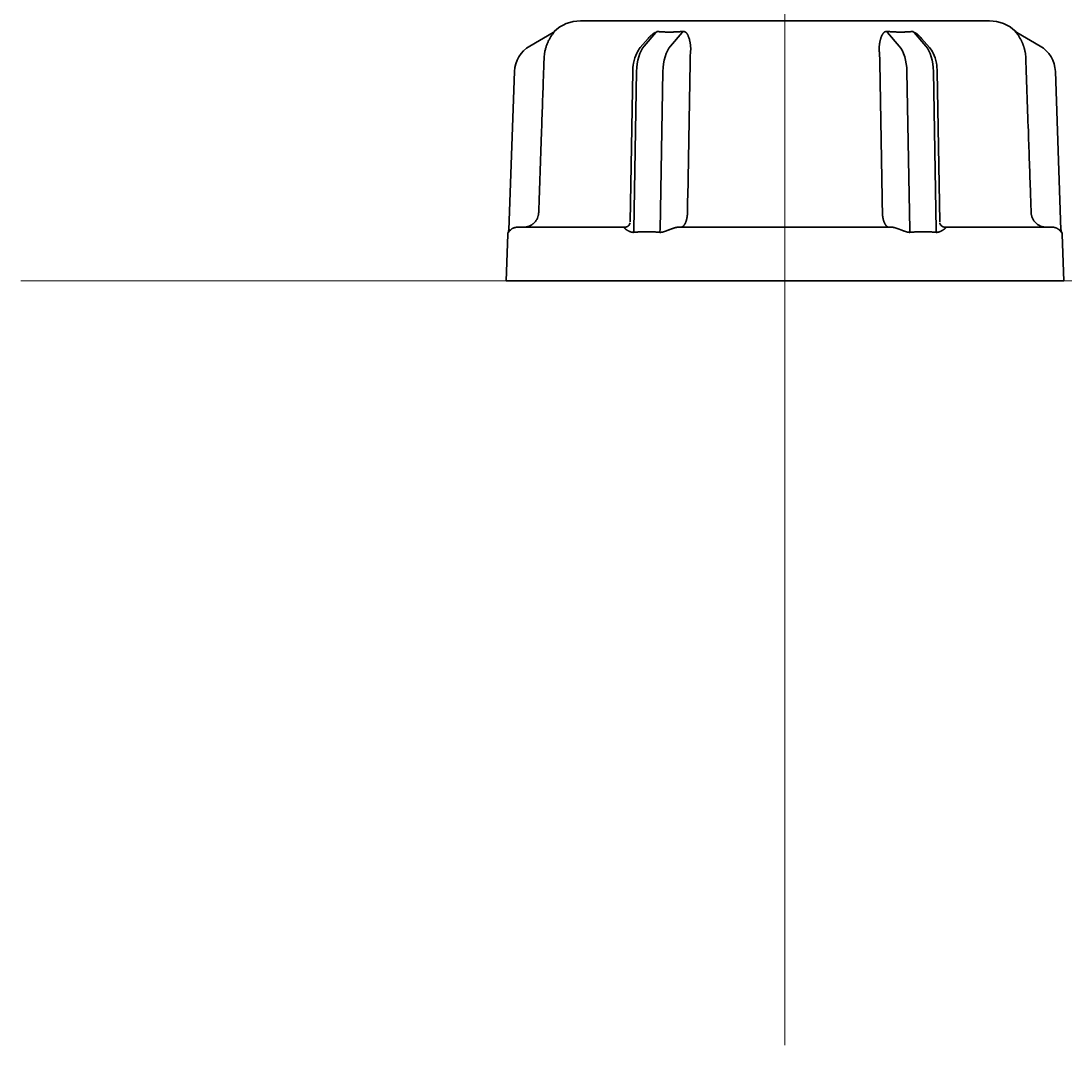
# Model space of a CAD drawing. Extents: x 6336 to 10269, y -393 to 3204.
# Drawn here: x 8641.7 to 8710, y 2313.5 to 2380.5 of the extents above; entities that cross this region are included whole.
import ezdxf

# ---------------------------------------------------------------- set-up
doc = ezdxf.new("R2010")
doc.units = 0
doc.header["$LTSCALE"] = 5
doc.layers.get('0').update_dxf_attribs({"linetype": 'CONTINUOUS', "lineweight": 0})
doc.layers.add('1', color=7, linetype='CONTINUOUS', true_color=0xffffff)

msp = doc.modelspace()

# ---------------------------------------------------------------- linework, layer by layer
at = {"color": 4}
for p, q in [((8691.673, 2413.526), (8691.673, 2313.526)), ((8641.673, 2363.526), (8741.673, 2363.526))]:
    msp.add_line(p, q, dxfattribs=at)
at = {"layer": '1', "color": 7, "linetype": 'Continuous', "lineweight": 35}
for p, q in [((8678.293, 2380.526), (8705.052, 2380.526)), ((8676.505, 2379.764), (8674.975, 2378.88)), ((8676.527, 2379.796), (8676.58, 2379.824)), ((8682.458, 2378.88), (8683.223, 2379.764)), ((8684.955, 2379.764), (8684.19, 2378.88)), ((8698.391, 2379.764), (8699.156, 2378.88)), ((8700.888, 2378.88), (8700.123, 2379.764)), ((8706.766, 2379.824), (8706.818, 2379.796)), ((8708.371, 2378.88), (8706.84, 2379.764)), ((8682.727, 2379.378), (8682.205, 2378.775)), ((8700.619, 2379.378), (8701.141, 2378.775)), ((8673.976, 2377.218), (8673.614, 2366.848)), ((8681.708, 2377.209), (8681.537, 2367.38)), ((8681.958, 2377.218), (8681.777, 2366.848)), ((8683.509, 2366.848), (8683.69, 2377.218)), ((8699.836, 2366.848), (8699.655, 2377.218)), ((8701.387, 2377.218), (8701.568, 2366.848)), ((8701.637, 2377.209), (8701.809, 2367.38)), ((8709.732, 2366.848), (8709.37, 2377.218)), ((8673.528, 2366.544), (8673.423, 2363.526)), ((8673.584, 2366.696), (8673.572, 2366.732)), ((8674.142, 2367.026), (8681.175, 2367.026)), ((8684.639, 2367.026), (8698.706, 2367.026)), ((8702.171, 2367.026), (8709.204, 2367.026)), ((8709.773, 2366.732), (8709.762, 2366.696)), ((8709.923, 2363.526), (8709.818, 2366.544)), ((8673.423, 2363.526), (8691.673, 2363.526)), ((8691.673, 2363.526), (8709.923, 2363.526))]:
    msp.add_line(p, q, dxfattribs=at)
for centre, radius, start, end in [((8678.293, 2378.026), 2.5, 90, 133.58391), ((8705.052, 2378.026), 2.5, 46.33055, 90), ((8675.975, 2377.148), 2, 120, 178), ((8707.371, 2377.148), 2, 2, 60), ((8674.028, 2366.526), 0.5, 155.77647, 178), ((8709.318, 2366.526), 0.5, 2, 24.23094)]:
    msp.add_arc(centre, radius, start, end, dxfattribs=at)
for centre, major_axis, ratio, start_param, end_param in [((8676.255, 2380.197), (0.25, -0.433), 0.982349, 0, 0.241128), ((8683.098, 2380.198), (-0.06, -0.497), 0.631469, 0.592654, 0.833485), ((8684.83, 2380.197), (0.05, -0.498), 0.350879, 0.480716, 0.72184), ((8707.09, 2380.197), (0.25, 0.433), 0.982349, 2.900465, 3.141593), ((8682.958, 2377.148), (0, -2), 0.5, 3.665191, 4.677482), ((8684.69, 2377.148), (0, 2), 0.5, 0.523599, 1.53589), ((8673.117, 2366.938), (0.5, -0.017), 1, 5.892448, 6.302148), ((8710.229, 2366.938), (-0.5, -0.017), 1, 6.264223, 6.674123)]:
    msp.add_ellipse(centre, major_axis=major_axis, ratio=ratio, start_param=start_param, end_param=end_param, dxfattribs=at)
at = {"layer": '1', "color": 7, "linetype": 'Continuous', "lineweight": 35, "extrusion": (0, 0, -1)}
for centre, major_axis, ratio, start_param, end_param in [((8698.516, 2380.197), (-0.05, -0.498), 0.350879, 0.480716, 0.72184), ((8700.248, 2380.198), (0.06, -0.497), 0.631469, 0.592654, 0.833485), ((8698.656, 2377.148), (0, 2), 0.5, 0.523599, 1.53589), ((8700.388, 2377.148), (0, -2), 0.5, 3.665191, 4.677482)]:
    msp.add_ellipse(centre, major_axis=major_axis, ratio=ratio, start_param=start_param, end_param=end_param, dxfattribs=at)
at = {"layer": '1', "color": 7, "linetype": 'Continuous', "lineweight": 35}
for points, knots in [([(8676.598, 2379.825), (8676.595, 2379.82), (8676.59, 2379.815), (8676.58, 2379.802), (8676.574, 2379.795), (8676.562, 2379.78), (8676.555, 2379.772), (8676.541, 2379.755), (8676.533, 2379.746), (8676.51, 2379.717), (8676.494, 2379.697), (8676.461, 2379.654), (8676.444, 2379.632), (8676.41, 2379.585), (8676.393, 2379.561), (8676.36, 2379.511), (8676.343, 2379.486), (8676.295, 2379.407), (8676.263, 2379.353), (8676.203, 2379.238), (8676.174, 2379.178), (8676.133, 2379.083), (8676.119, 2379.051), (8676.094, 2378.986), (8676.082, 2378.953), (8676.047, 2378.852), (8676.026, 2378.784), (8675.998, 2378.677), (8675.989, 2378.641), (8675.972, 2378.569), (8675.964, 2378.532), (8675.957, 2378.495)], [0, 0, 0, 0, 0.03125, 0.03125, 0.0625, 0.0625, 0.09375, 0.09375, 0.125, 0.125, 0.1875, 0.1875, 0.25, 0.25, 0.3125, 0.3125, 0.375, 0.375, 0.5, 0.5, 0.625, 0.625, 0.6875, 0.6875, 0.75, 0.75, 0.875, 0.875, 0.9375, 0.9375, 1, 1, 1, 1]), ([(8676.6, 2379.835), (8676.6, 2379.836), (8676.601, 2379.836), (8676.602, 2379.836), (8676.603, 2379.837), (8676.603, 2379.837), (8676.604, 2379.836), (8676.604, 2379.836), (8676.604, 2379.836), (8676.604, 2379.835), (8676.604, 2379.834), (8676.603, 2379.833), (8676.602, 2379.832), (8676.601, 2379.83), (8676.6, 2379.828), (8676.599, 2379.827), (8676.598, 2379.825), (8676.597, 2379.824)], [0, 0, 0, 0, 0.064705, 0.129409, 0.194181, 0.259085, 0.324187, 0.389554, 0.455249, 0.521337, 0.587879, 0.654936, 0.722569, 0.790837, 0.859794, 0.929498, 1, 1, 1, 1]), ([(8683.223, 2379.764), (8683.221, 2379.765), (8683.218, 2379.765), (8683.212, 2379.766), (8683.205, 2379.766), (8683.198, 2379.765), (8683.19, 2379.763), (8683.182, 2379.761), (8683.173, 2379.758), (8683.164, 2379.755), (8683.154, 2379.751), (8683.144, 2379.746), (8683.133, 2379.74), (8683.122, 2379.734), (8683.11, 2379.727), (8683.097, 2379.72), (8683.085, 2379.711), (8683.071, 2379.702), (8683.057, 2379.692), (8683.043, 2379.682), (8683.028, 2379.671), (8683.013, 2379.659), (8682.997, 2379.646), (8682.981, 2379.633), (8682.965, 2379.618), (8682.948, 2379.603), (8682.931, 2379.589), (8682.914, 2379.572), (8682.893, 2379.553), (8682.866, 2379.526), (8682.833, 2379.493), (8682.794, 2379.452), (8682.758, 2379.413), (8682.735, 2379.387), (8682.727, 2379.378)], [0, 0, 0, 0, 0.011196, 0.022245, 0.033363, 0.044763, 0.056639, 0.069167, 0.082495, 0.096747, 0.112024, 0.128408, 0.145965, 0.164751, 0.184809, 0.206175, 0.22888, 0.252949, 0.278402, 0.305258, 0.333531, 0.363235, 0.394381, 0.426978, 0.461034, 0.496558, 0.533556, 0.565127, 0.611078, 0.67141, 0.746123, 0.835219, 0.938696, 1, 1, 1, 1]), ([(8683.405, 2379.824), (8683.415, 2379.824), (8683.434, 2379.822), (8683.463, 2379.82), (8683.493, 2379.817), (8683.522, 2379.815), (8683.551, 2379.813), (8683.581, 2379.811), (8683.611, 2379.81), (8683.64, 2379.808), (8683.67, 2379.806), (8683.7, 2379.805), (8683.73, 2379.804), (8683.761, 2379.802), (8683.791, 2379.801), (8683.821, 2379.8), (8683.852, 2379.799), (8683.883, 2379.798), (8683.913, 2379.798), (8683.944, 2379.797), (8683.975, 2379.797), (8684.006, 2379.796), (8684.038, 2379.796), (8684.069, 2379.796), (8684.1, 2379.796), (8684.132, 2379.796), (8684.163, 2379.796), (8684.195, 2379.796), (8684.227, 2379.797), (8684.258, 2379.797), (8684.29, 2379.798), (8684.322, 2379.798), (8684.355, 2379.799), (8684.387, 2379.8), (8684.419, 2379.801), (8684.452, 2379.802), (8684.484, 2379.804), (8684.517, 2379.805), (8684.549, 2379.806), (8684.582, 2379.808), (8684.615, 2379.81), (8684.648, 2379.811), (8684.681, 2379.813), (8684.714, 2379.815), (8684.747, 2379.817), (8684.78, 2379.82), (8684.814, 2379.822), (8684.836, 2379.824), (8684.847, 2379.824)], [0, 0, 0, 0, 0.021779, 0.043552, 0.06532, 0.087084, 0.108843, 0.130598, 0.152348, 0.174095, 0.195838, 0.217578, 0.239315, 0.261049, 0.28278, 0.304509, 0.326236, 0.34796, 0.369683, 0.391405, 0.413126, 0.434845, 0.456564, 0.478282, 0.5, 0.521718, 0.543436, 0.565155, 0.586874, 0.608595, 0.630317, 0.65204, 0.673764, 0.695491, 0.71722, 0.738951, 0.760685, 0.782422, 0.804162, 0.825905, 0.847652, 0.869402, 0.891157, 0.912916, 0.93468, 0.956448, 0.978221, 1, 1, 1, 1]), ([(8684.983, 2379.835), (8684.986, 2379.836), (8684.991, 2379.836), (8684.999, 2379.836), (8685.007, 2379.837), (8685.014, 2379.837), (8685.022, 2379.836), (8685.03, 2379.836), (8685.037, 2379.836), (8685.045, 2379.835), (8685.052, 2379.834), (8685.059, 2379.833), (8685.067, 2379.832), (8685.074, 2379.83), (8685.081, 2379.828), (8685.088, 2379.827), (8685.093, 2379.825), (8685.095, 2379.824)], [0, 0, 0, 0, 0.064703, 0.129406, 0.194175, 0.259078, 0.32418, 0.389546, 0.455241, 0.521329, 0.587871, 0.654929, 0.722563, 0.790832, 0.859791, 0.929496, 1, 1, 1, 1]), ([(8685.095, 2379.824), (8685.097, 2379.824), (8685.101, 2379.822), (8685.108, 2379.82), (8685.114, 2379.818), (8685.12, 2379.815), (8685.126, 2379.812), (8685.132, 2379.809), (8685.138, 2379.806), (8685.145, 2379.802), (8685.151, 2379.798), (8685.157, 2379.794), (8685.163, 2379.79), (8685.169, 2379.786), (8685.175, 2379.781), (8685.181, 2379.776), (8685.187, 2379.771), (8685.194, 2379.766), (8685.2, 2379.76), (8685.206, 2379.754), (8685.212, 2379.748), (8685.218, 2379.742), (8685.224, 2379.735), (8685.237, 2379.721), (8685.255, 2379.699), (8685.277, 2379.668), (8685.298, 2379.634), (8685.322, 2379.589), (8685.349, 2379.53), (8685.378, 2379.455), (8685.405, 2379.371), (8685.424, 2379.299), (8685.438, 2379.245), (8685.446, 2379.212), (8685.454, 2379.178), (8685.461, 2379.145), (8685.467, 2379.111), (8685.473, 2379.077), (8685.479, 2379.043), (8685.484, 2379.009), (8685.488, 2378.975), (8685.492, 2378.941), (8685.496, 2378.907), (8685.499, 2378.872), (8685.501, 2378.838), (8685.503, 2378.804), (8685.504, 2378.769), (8685.505, 2378.735), (8685.505, 2378.701), (8685.505, 2378.666), (8685.504, 2378.632), (8685.503, 2378.598), (8685.501, 2378.563), (8685.498, 2378.529), (8685.496, 2378.506), (8685.495, 2378.495)], [0, 0, 0, 0, 0.004712, 0.009534, 0.014468, 0.019518, 0.02469, 0.029985, 0.035407, 0.04096, 0.046646, 0.052467, 0.058427, 0.064527, 0.070769, 0.077156, 0.083689, 0.09037, 0.0972, 0.104182, 0.111317, 0.118606, 0.126049, 0.13365, 0.16436, 0.195902, 0.228345, 0.261749, 0.318602, 0.379208, 0.44371, 0.512228, 0.53576, 0.559032, 0.582049, 0.604817, 0.627343, 0.649632, 0.671691, 0.693528, 0.715149, 0.736562, 0.757775, 0.778796, 0.799634, 0.820297, 0.840795, 0.861137, 0.881332, 0.901391, 0.921323, 0.94114, 0.960851, 0.980467, 1, 1, 1, 1]), ([(8698.251, 2379.824), (8698.249, 2379.824), (8698.244, 2379.822), (8698.238, 2379.82), (8698.232, 2379.818), (8698.226, 2379.815), (8698.22, 2379.812), (8698.213, 2379.809), (8698.207, 2379.806), (8698.201, 2379.802), (8698.195, 2379.798), (8698.189, 2379.794), (8698.183, 2379.79), (8698.177, 2379.786), (8698.171, 2379.781), (8698.164, 2379.776), (8698.158, 2379.771), (8698.152, 2379.766), (8698.146, 2379.76), (8698.14, 2379.754), (8698.134, 2379.748), (8698.128, 2379.742), (8698.121, 2379.735), (8698.109, 2379.721), (8698.091, 2379.699), (8698.069, 2379.668), (8698.048, 2379.634), (8698.023, 2379.589), (8697.997, 2379.53), (8697.968, 2379.455), (8697.941, 2379.371), (8697.921, 2379.299), (8697.907, 2379.245), (8697.9, 2379.212), (8697.892, 2379.178), (8697.885, 2379.145), (8697.879, 2379.111), (8697.872, 2379.077), (8697.867, 2379.043), (8697.862, 2379.009), (8697.857, 2378.975), (8697.853, 2378.941), (8697.85, 2378.907), (8697.847, 2378.872), (8697.845, 2378.838), (8697.843, 2378.804), (8697.841, 2378.769), (8697.841, 2378.735), (8697.84, 2378.701), (8697.841, 2378.666), (8697.842, 2378.632), (8697.843, 2378.598), (8697.845, 2378.563), (8697.848, 2378.529), (8697.85, 2378.506), (8697.851, 2378.495)], [0, 0, 0, 0, 0.004712, 0.009534, 0.014468, 0.019518, 0.02469, 0.029985, 0.035407, 0.04096, 0.046646, 0.052467, 0.058427, 0.064527, 0.070769, 0.077156, 0.083689, 0.09037, 0.0972, 0.104182, 0.111317, 0.118606, 0.126049, 0.13365, 0.16436, 0.195902, 0.228345, 0.261749, 0.318602, 0.379208, 0.44371, 0.512228, 0.53576, 0.559032, 0.582049, 0.604817, 0.627343, 0.649632, 0.671691, 0.693528, 0.715149, 0.736562, 0.757775, 0.778796, 0.799634, 0.820297, 0.840795, 0.861137, 0.881332, 0.901391, 0.921323, 0.94114, 0.960851, 0.980467, 1, 1, 1, 1]), ([(8698.363, 2379.835), (8698.36, 2379.836), (8698.355, 2379.836), (8698.347, 2379.836), (8698.339, 2379.837), (8698.331, 2379.837), (8698.324, 2379.836), (8698.316, 2379.836), (8698.309, 2379.836), (8698.301, 2379.835), (8698.294, 2379.834), (8698.286, 2379.833), (8698.279, 2379.832), (8698.272, 2379.83), (8698.265, 2379.828), (8698.258, 2379.827), (8698.253, 2379.825), (8698.251, 2379.824)], [0, 0, 0, 0, 0.064703, 0.129406, 0.194175, 0.259078, 0.32418, 0.389546, 0.455241, 0.521329, 0.587871, 0.654929, 0.722563, 0.790832, 0.859791, 0.929496, 1, 1, 1, 1]), ([(8699.94, 2379.824), (8699.931, 2379.824), (8699.911, 2379.822), (8699.882, 2379.82), (8699.853, 2379.817), (8699.824, 2379.815), (8699.794, 2379.813), (8699.765, 2379.811), (8699.735, 2379.81), (8699.705, 2379.808), (8699.675, 2379.806), (8699.645, 2379.805), (8699.615, 2379.804), (8699.585, 2379.802), (8699.555, 2379.801), (8699.524, 2379.8), (8699.494, 2379.799), (8699.463, 2379.798), (8699.432, 2379.798), (8699.401, 2379.797), (8699.371, 2379.797), (8699.339, 2379.796), (8699.308, 2379.796), (8699.277, 2379.796), (8699.246, 2379.796), (8699.214, 2379.796), (8699.183, 2379.796), (8699.151, 2379.796), (8699.119, 2379.797), (8699.087, 2379.797), (8699.055, 2379.798), (8699.023, 2379.798), (8698.991, 2379.799), (8698.959, 2379.8), (8698.927, 2379.801), (8698.894, 2379.802), (8698.862, 2379.804), (8698.829, 2379.805), (8698.796, 2379.806), (8698.764, 2379.808), (8698.731, 2379.81), (8698.698, 2379.811), (8698.665, 2379.813), (8698.632, 2379.815), (8698.599, 2379.817), (8698.565, 2379.82), (8698.532, 2379.822), (8698.51, 2379.824), (8698.499, 2379.824)], [0, 0, 0, 0, 0.021779, 0.043552, 0.06532, 0.087084, 0.108843, 0.130598, 0.152348, 0.174095, 0.195838, 0.217578, 0.239315, 0.261049, 0.28278, 0.304509, 0.326236, 0.34796, 0.369683, 0.391405, 0.413126, 0.434845, 0.456564, 0.478282, 0.5, 0.521718, 0.543436, 0.565155, 0.586874, 0.608595, 0.630317, 0.65204, 0.673764, 0.695491, 0.71722, 0.738951, 0.760685, 0.782422, 0.804162, 0.825905, 0.847652, 0.869402, 0.891157, 0.912916, 0.93468, 0.956448, 0.978221, 1, 1, 1, 1]), ([(8700.123, 2379.764), (8700.124, 2379.765), (8700.128, 2379.765), (8700.134, 2379.766), (8700.141, 2379.766), (8700.148, 2379.765), (8700.156, 2379.763), (8700.164, 2379.761), (8700.173, 2379.758), (8700.182, 2379.755), (8700.192, 2379.751), (8700.202, 2379.746), (8700.213, 2379.74), (8700.224, 2379.734), (8700.236, 2379.727), (8700.248, 2379.72), (8700.261, 2379.711), (8700.275, 2379.702), (8700.288, 2379.692), (8700.303, 2379.682), (8700.317, 2379.671), (8700.333, 2379.659), (8700.348, 2379.646), (8700.364, 2379.633), (8700.381, 2379.618), (8700.398, 2379.603), (8700.414, 2379.589), (8700.432, 2379.572), (8700.453, 2379.553), (8700.48, 2379.526), (8700.513, 2379.493), (8700.552, 2379.452), (8700.588, 2379.413), (8700.61, 2379.387), (8700.619, 2379.378)], [0, 0, 0, 0, 0.011196, 0.022245, 0.033363, 0.044763, 0.056639, 0.069167, 0.082495, 0.096747, 0.112024, 0.128408, 0.145965, 0.164751, 0.184809, 0.206175, 0.22888, 0.252949, 0.278402, 0.305258, 0.333531, 0.363235, 0.394381, 0.426978, 0.461034, 0.496558, 0.533556, 0.565127, 0.611078, 0.67141, 0.746123, 0.835219, 0.938696, 1, 1, 1, 1]), ([(8706.747, 2379.826), (8706.744, 2379.831), (8706.742, 2379.834), (8706.741, 2379.836), (8706.742, 2379.837), (8706.743, 2379.837), (8706.744, 2379.836), (8706.746, 2379.835)], [0, 0, 0, 0, 0.5, 0.5, 0.75, 0.75, 1, 1, 1, 1]), ([(8707.389, 2378.495), (8707.388, 2378.501), (8707.385, 2378.512), (8707.382, 2378.53), (8707.378, 2378.547), (8707.375, 2378.564), (8707.371, 2378.582), (8707.367, 2378.599), (8707.363, 2378.616), (8707.359, 2378.634), (8707.355, 2378.651), (8707.35, 2378.668), (8707.346, 2378.686), (8707.341, 2378.703), (8707.337, 2378.72), (8707.332, 2378.737), (8707.327, 2378.755), (8707.322, 2378.772), (8707.317, 2378.789), (8707.312, 2378.806), (8707.307, 2378.824), (8707.301, 2378.841), (8707.296, 2378.858), (8707.29, 2378.875), (8707.284, 2378.892), (8707.279, 2378.909), (8707.273, 2378.926), (8707.267, 2378.943), (8707.26, 2378.961), (8707.254, 2378.978), (8707.248, 2378.995), (8707.241, 2379.011), (8707.235, 2379.028), (8707.228, 2379.045), (8707.221, 2379.062), (8707.214, 2379.079), (8707.207, 2379.096), (8707.2, 2379.113), (8707.193, 2379.129), (8707.185, 2379.146), (8707.178, 2379.163), (8707.17, 2379.179), (8707.162, 2379.196), (8707.155, 2379.212), (8707.147, 2379.229), (8707.138, 2379.245), (8707.13, 2379.262), (8707.109, 2379.302), (8707.076, 2379.365), (8707.027, 2379.448), (8706.978, 2379.525), (8706.94, 2379.58), (8706.914, 2379.616), (8706.899, 2379.635), (8706.886, 2379.653), (8706.873, 2379.67), (8706.86, 2379.686), (8706.848, 2379.702), (8706.837, 2379.716), (8706.826, 2379.73), (8706.816, 2379.742), (8706.806, 2379.754), (8706.797, 2379.765), (8706.788, 2379.775), (8706.781, 2379.785), (8706.774, 2379.793), (8706.767, 2379.801), (8706.761, 2379.808), (8706.756, 2379.814), (8706.752, 2379.82), (8706.75, 2379.823), (8706.749, 2379.824)], [0, 0, 0, 0, 0.009877, 0.019767, 0.029672, 0.039593, 0.049532, 0.059489, 0.069466, 0.079465, 0.089487, 0.099532, 0.109604, 0.119701, 0.129827, 0.139983, 0.150168, 0.160386, 0.170636, 0.180921, 0.191241, 0.201598, 0.211992, 0.222425, 0.232899, 0.243413, 0.253969, 0.264569, 0.275213, 0.285903, 0.296638, 0.307422, 0.318253, 0.329134, 0.340065, 0.351048, 0.362082, 0.373169, 0.384311, 0.395507, 0.406758, 0.418066, 0.429432, 0.440855, 0.452337, 0.463878, 0.475479, 0.487142, 0.550852, 0.613762, 0.67598, 0.737614, 0.755418, 0.772724, 0.789538, 0.805867, 0.821719, 0.837101, 0.852024, 0.866497, 0.88053, 0.894136, 0.907328, 0.92012, 0.932528, 0.94457, 0.956263, 0.96763, 0.978691, 0.989473, 1, 1, 1, 1]), ([(8682.205, 2378.775), (8682.115, 2378.667), (8681.923, 2378.374), (8681.754, 2377.824), (8681.712, 2377.399), (8681.708, 2377.209)], [0, 0, 0, 0, 0.282047, 0.696349, 1, 1, 1, 1]), ([(8701.141, 2378.775), (8701.231, 2378.667), (8701.423, 2378.374), (8701.592, 2377.824), (8701.634, 2377.399), (8701.637, 2377.209)], [0, 0, 0, 0, 0.282047, 0.696349, 1, 1, 1, 1]), ([(8675.914, 2378.113), (8675.902, 2377.78), (8675.89, 2377.447), (8675.832, 2375.781), (8675.785, 2374.449), (8675.678, 2371.408), (8675.618, 2369.7), (8675.558, 2367.991)], [0, 0, 0, 0, 0.098732, 0.098732, 0.493661, 0.493661, 1, 1, 1, 1]), ([(8707.788, 2367.991), (8707.776, 2368.324), (8707.764, 2368.657), (8707.706, 2370.323), (8707.659, 2371.656), (8707.552, 2374.697), (8707.492, 2376.405), (8707.432, 2378.113)], [0, 0, 0, 0, 0.098732, 0.098732, 0.493661, 0.493661, 1, 1, 1, 1]), ([(8675.558, 2367.991), (8675.557, 2367.959), (8675.554, 2367.927), (8675.548, 2367.879), (8675.545, 2367.863), (8675.539, 2367.831), (8675.536, 2367.816), (8675.518, 2367.737), (8675.498, 2367.677), (8675.459, 2367.589), (8675.444, 2367.561), (8675.42, 2367.519), (8675.412, 2367.505), (8675.395, 2367.478), (8675.386, 2367.464), (8675.34, 2367.399), (8675.299, 2367.351), (8675.241, 2367.295), (8675.229, 2367.284), (8675.205, 2367.263), (8675.193, 2367.253), (8675.155, 2367.223), (8675.129, 2367.204), (8675.049, 2367.152), (8674.992, 2367.123), (8674.903, 2367.087), (8674.873, 2367.076), (8674.811, 2367.058), (8674.78, 2367.05), (8674.687, 2367.032), (8674.623, 2367.026), (8674.559, 2367.026)], [0, 0, 0, 0, 0.0625, 0.0625, 0.09375, 0.09375, 0.125, 0.125, 0.25, 0.25, 0.3125, 0.3125, 0.34375, 0.34375, 0.375, 0.375, 0.5, 0.5, 0.53125, 0.53125, 0.5625, 0.5625, 0.625, 0.625, 0.75, 0.75, 0.8125, 0.8125, 0.875, 0.875, 1, 1, 1, 1]), ([(8685.296, 2367.991), (8685.296, 2367.989), (8685.296, 2367.983), (8685.295, 2367.975), (8685.295, 2367.967), (8685.295, 2367.959), (8685.295, 2367.951), (8685.294, 2367.942), (8685.294, 2367.934), (8685.294, 2367.926), (8685.293, 2367.917), (8685.293, 2367.909), (8685.292, 2367.901), (8685.292, 2367.892), (8685.291, 2367.883), (8685.291, 2367.875), (8685.29, 2367.866), (8685.289, 2367.857), (8685.289, 2367.849), (8685.288, 2367.84), (8685.287, 2367.831), (8685.286, 2367.822), (8685.285, 2367.813), (8685.284, 2367.804), (8685.283, 2367.795), (8685.282, 2367.786), (8685.281, 2367.777), (8685.28, 2367.768), (8685.279, 2367.759), (8685.278, 2367.75), (8685.277, 2367.741), (8685.275, 2367.732), (8685.274, 2367.722), (8685.273, 2367.713), (8685.271, 2367.704), (8685.27, 2367.695), (8685.268, 2367.685), (8685.267, 2367.676), (8685.265, 2367.667), (8685.263, 2367.657), (8685.262, 2367.648), (8685.26, 2367.638), (8685.258, 2367.629), (8685.256, 2367.62), (8685.254, 2367.61), (8685.252, 2367.601), (8685.25, 2367.591), (8685.248, 2367.582), (8685.246, 2367.573), (8685.244, 2367.563), (8685.242, 2367.554), (8685.239, 2367.544), (8685.237, 2367.535), (8685.235, 2367.525), (8685.232, 2367.516), (8685.23, 2367.507), (8685.227, 2367.497), (8685.224, 2367.488), (8685.222, 2367.479), (8685.219, 2367.469), (8685.216, 2367.46), (8685.213, 2367.451), (8685.21, 2367.442), (8685.207, 2367.432), (8685.204, 2367.423), (8685.201, 2367.414), (8685.198, 2367.405), (8685.194, 2367.396), (8685.191, 2367.387), (8685.188, 2367.378), (8685.184, 2367.369), (8685.181, 2367.36), (8685.177, 2367.351), (8685.174, 2367.343), (8685.17, 2367.334), (8685.166, 2367.325), (8685.162, 2367.317), (8685.158, 2367.308), (8685.154, 2367.3), (8685.15, 2367.291), (8685.146, 2367.283), (8685.142, 2367.275), (8685.138, 2367.267), (8685.134, 2367.258), (8685.13, 2367.25), (8685.125, 2367.243), (8685.121, 2367.235), (8685.116, 2367.227), (8685.112, 2367.219), (8685.107, 2367.212), (8685.102, 2367.205), (8685.098, 2367.197), (8685.093, 2367.19), (8685.088, 2367.183), (8685.083, 2367.176), (8685.078, 2367.169), (8685.073, 2367.162), (8685.068, 2367.156), (8685.063, 2367.149), (8685.057, 2367.143), (8685.052, 2367.137), (8685.047, 2367.131), (8685.041, 2367.125), (8685.036, 2367.119), (8685.03, 2367.113), (8685.025, 2367.108), (8685.019, 2367.102), (8685.013, 2367.097), (8685.007, 2367.092), (8685.002, 2367.087), (8684.996, 2367.082), (8684.99, 2367.078), (8684.984, 2367.073), (8684.978, 2367.069), (8684.972, 2367.065), (8684.966, 2367.061), (8684.959, 2367.058), (8684.953, 2367.054), (8684.947, 2367.051), (8684.941, 2367.048), (8684.934, 2367.045), (8684.928, 2367.042), (8684.921, 2367.04), (8684.915, 2367.037), (8684.908, 2367.035), (8684.902, 2367.033), (8684.895, 2367.032), (8684.888, 2367.03), (8684.882, 2367.029), (8684.875, 2367.028), (8684.868, 2367.027), (8684.861, 2367.027), (8684.855, 2367.026), (8684.85, 2367.026), (8684.848, 2367.026)], [0, 0, 0, 0, 0.005202, 0.01044, 0.015714, 0.021025, 0.026371, 0.031754, 0.037173, 0.042628, 0.048119, 0.053646, 0.05921, 0.06481, 0.070446, 0.076118, 0.081826, 0.087571, 0.093352, 0.099169, 0.105022, 0.110911, 0.116837, 0.122798, 0.128796, 0.134831, 0.140901, 0.147008, 0.15315, 0.159329, 0.165545, 0.171796, 0.178084, 0.184408, 0.190768, 0.197164, 0.203597, 0.210066, 0.216571, 0.223112, 0.22969, 0.236304, 0.242954, 0.24964, 0.256363, 0.263122, 0.269917, 0.276748, 0.283615, 0.290519, 0.297459, 0.304436, 0.311448, 0.318497, 0.325582, 0.332703, 0.339861, 0.347055, 0.354285, 0.361551, 0.368854, 0.376193, 0.383568, 0.39098, 0.398428, 0.405912, 0.413432, 0.420988, 0.428581, 0.43621, 0.443876, 0.451578, 0.459316, 0.46709, 0.474901, 0.482747, 0.490631, 0.49855, 0.506506, 0.514498, 0.522526, 0.530591, 0.538692, 0.546829, 0.555002, 0.563212, 0.571458, 0.579741, 0.58806, 0.596415, 0.604806, 0.613234, 0.621698, 0.630198, 0.638734, 0.647307, 0.655917, 0.664562, 0.673244, 0.681962, 0.690717, 0.699507, 0.708335, 0.717198, 0.726098, 0.735034, 0.744006, 0.753015, 0.76206, 0.771142, 0.78026, 0.789414, 0.798604, 0.807831, 0.817094, 0.826394, 0.835729, 0.845102, 0.85451, 0.863955, 0.873436, 0.882954, 0.892508, 0.902098, 0.911724, 0.921387, 0.931087, 0.940822, 0.950594, 0.960403, 0.970248, 0.980129, 0.990046, 1, 1, 1, 1]), ([(8698.05, 2367.991), (8698.05, 2367.989), (8698.05, 2367.983), (8698.05, 2367.975), (8698.051, 2367.967), (8698.051, 2367.959), (8698.051, 2367.951), (8698.051, 2367.942), (8698.052, 2367.934), (8698.052, 2367.926), (8698.053, 2367.917), (8698.053, 2367.909), (8698.053, 2367.901), (8698.054, 2367.892), (8698.055, 2367.883), (8698.055, 2367.875), (8698.056, 2367.866), (8698.056, 2367.857), (8698.057, 2367.849), (8698.058, 2367.84), (8698.059, 2367.831), (8698.06, 2367.822), (8698.06, 2367.813), (8698.061, 2367.804), (8698.062, 2367.795), (8698.063, 2367.786), (8698.064, 2367.777), (8698.065, 2367.768), (8698.067, 2367.759), (8698.068, 2367.75), (8698.069, 2367.741), (8698.07, 2367.732), (8698.072, 2367.722), (8698.073, 2367.713), (8698.074, 2367.704), (8698.076, 2367.695), (8698.077, 2367.685), (8698.079, 2367.676), (8698.081, 2367.667), (8698.082, 2367.657), (8698.084, 2367.648), (8698.086, 2367.638), (8698.088, 2367.629), (8698.089, 2367.62), (8698.091, 2367.61), (8698.093, 2367.601), (8698.095, 2367.591), (8698.098, 2367.582), (8698.1, 2367.573), (8698.102, 2367.563), (8698.104, 2367.554), (8698.106, 2367.544), (8698.109, 2367.535), (8698.111, 2367.525), (8698.114, 2367.516), (8698.116, 2367.507), (8698.119, 2367.497), (8698.122, 2367.488), (8698.124, 2367.479), (8698.127, 2367.469), (8698.13, 2367.46), (8698.133, 2367.451), (8698.136, 2367.442), (8698.139, 2367.432), (8698.142, 2367.423), (8698.145, 2367.414), (8698.148, 2367.405), (8698.151, 2367.396), (8698.155, 2367.387), (8698.158, 2367.378), (8698.162, 2367.369), (8698.165, 2367.36), (8698.169, 2367.351), (8698.172, 2367.343), (8698.176, 2367.334), (8698.18, 2367.325), (8698.183, 2367.317), (8698.187, 2367.308), (8698.191, 2367.3), (8698.195, 2367.291), (8698.199, 2367.283), (8698.203, 2367.275), (8698.208, 2367.267), (8698.212, 2367.258), (8698.216, 2367.25), (8698.221, 2367.243), (8698.225, 2367.235), (8698.23, 2367.227), (8698.234, 2367.219), (8698.239, 2367.212), (8698.243, 2367.205), (8698.248, 2367.197), (8698.253, 2367.19), (8698.258, 2367.183), (8698.263, 2367.176), (8698.268, 2367.169), (8698.273, 2367.162), (8698.278, 2367.156), (8698.283, 2367.149), (8698.288, 2367.143), (8698.294, 2367.137), (8698.299, 2367.131), (8698.305, 2367.125), (8698.31, 2367.119), (8698.316, 2367.113), (8698.321, 2367.108), (8698.327, 2367.102), (8698.333, 2367.097), (8698.338, 2367.092), (8698.344, 2367.087), (8698.35, 2367.082), (8698.356, 2367.078), (8698.362, 2367.073), (8698.368, 2367.069), (8698.374, 2367.065), (8698.38, 2367.061), (8698.386, 2367.058), (8698.393, 2367.054), (8698.399, 2367.051), (8698.405, 2367.048), (8698.411, 2367.045), (8698.418, 2367.042), (8698.424, 2367.04), (8698.431, 2367.037), (8698.437, 2367.035), (8698.444, 2367.033), (8698.451, 2367.032), (8698.457, 2367.03), (8698.464, 2367.029), (8698.471, 2367.028), (8698.477, 2367.027), (8698.484, 2367.027), (8698.491, 2367.026), (8698.496, 2367.026), (8698.498, 2367.026)], [0, 0, 0, 0, 0.005202, 0.01044, 0.015714, 0.021025, 0.026371, 0.031754, 0.037173, 0.042628, 0.048119, 0.053646, 0.05921, 0.06481, 0.070446, 0.076118, 0.081826, 0.087571, 0.093352, 0.099169, 0.105022, 0.110911, 0.116837, 0.122798, 0.128796, 0.134831, 0.140901, 0.147008, 0.15315, 0.159329, 0.165545, 0.171796, 0.178084, 0.184408, 0.190768, 0.197164, 0.203597, 0.210066, 0.216571, 0.223112, 0.22969, 0.236304, 0.242954, 0.24964, 0.256363, 0.263122, 0.269917, 0.276748, 0.283615, 0.290519, 0.297459, 0.304436, 0.311448, 0.318497, 0.325582, 0.332703, 0.339861, 0.347055, 0.354285, 0.361551, 0.368854, 0.376193, 0.383568, 0.39098, 0.398428, 0.405912, 0.413432, 0.420988, 0.428581, 0.43621, 0.443876, 0.451578, 0.459316, 0.46709, 0.474901, 0.482747, 0.490631, 0.49855, 0.506506, 0.514498, 0.522526, 0.530591, 0.538692, 0.546829, 0.555002, 0.563212, 0.571458, 0.579741, 0.58806, 0.596415, 0.604806, 0.613234, 0.621698, 0.630198, 0.638734, 0.647307, 0.655917, 0.664562, 0.673244, 0.681962, 0.690717, 0.699507, 0.708335, 0.717198, 0.726098, 0.735034, 0.744006, 0.753015, 0.76206, 0.771142, 0.78026, 0.789414, 0.798604, 0.807831, 0.817094, 0.826394, 0.835729, 0.845102, 0.85451, 0.863955, 0.873436, 0.882954, 0.892508, 0.902098, 0.911724, 0.921387, 0.931087, 0.940822, 0.950594, 0.960403, 0.970248, 0.980129, 0.990046, 1, 1, 1, 1]), ([(8708.787, 2367.026), (8708.771, 2367.026), (8708.755, 2367.027), (8708.723, 2367.028), (8708.707, 2367.029), (8708.659, 2367.034), (8708.627, 2367.038), (8708.534, 2367.057), (8708.473, 2367.075), (8708.398, 2367.105), (8708.383, 2367.111), (8708.354, 2367.125), (8708.311, 2367.146), (8708.243, 2367.186), (8708.191, 2367.223), (8708.153, 2367.253), (8708.141, 2367.263), (8708.117, 2367.284), (8708.105, 2367.295), (8708.07, 2367.328), (8708.048, 2367.352), (8708.017, 2367.388), (8708.007, 2367.401), (8707.987, 2367.426), (8707.977, 2367.439), (8707.931, 2367.505), (8707.9, 2367.561), (8707.861, 2367.648), (8707.849, 2367.677), (8707.834, 2367.723), (8707.829, 2367.739), (8707.821, 2367.77), (8707.817, 2367.785), (8707.799, 2367.863), (8707.79, 2367.927), (8707.788, 2367.991)], [0, 0, 0, 0, 0.03125, 0.03125, 0.0625, 0.0625, 0.125, 0.125, 0.25, 0.25, 0.28125, 0.28125, 0.3125, 0.375, 0.4375, 0.4375, 0.46875, 0.46875, 0.5, 0.5, 0.5625, 0.5625, 0.59375, 0.59375, 0.625, 0.625, 0.75, 0.75, 0.8125, 0.8125, 0.84375, 0.84375, 0.875, 0.875, 1, 1, 1, 1]), ([(8681.175, 2367.026), (8681.175, 2367.026), (8681.176, 2367.026), (8681.178, 2367.026), (8681.18, 2367.026), (8681.182, 2367.026), (8681.185, 2367.026), (8681.189, 2367.026), (8681.193, 2367.027), (8681.198, 2367.027), (8681.204, 2367.027), (8681.21, 2367.028), (8681.217, 2367.028), (8681.224, 2367.029), (8681.232, 2367.031), (8681.24, 2367.032), (8681.249, 2367.034), (8681.259, 2367.036), (8681.269, 2367.038), (8681.279, 2367.041), (8681.29, 2367.044), (8681.302, 2367.048), (8681.314, 2367.053), (8681.326, 2367.058), (8681.339, 2367.064), (8681.352, 2367.07), (8681.366, 2367.078), (8681.38, 2367.086), (8681.394, 2367.095), (8681.408, 2367.105), (8681.423, 2367.117), (8681.437, 2367.129), (8681.452, 2367.142), (8681.466, 2367.157), (8681.475, 2367.167), (8681.48, 2367.173)], [0, 0, 0, 0, 0.002611, 0.00694, 0.012997, 0.020783, 0.0303, 0.041547, 0.054527, 0.069238, 0.085681, 0.103857, 0.123764, 0.145404, 0.168776, 0.19388, 0.220716, 0.249285, 0.279587, 0.31162, 0.345386, 0.380884, 0.418115, 0.457078, 0.497773, 0.540201, 0.58436, 0.630253, 0.677877, 0.727234, 0.778323, 0.831144, 0.885697, 0.941982, 1, 1, 1, 1]), ([(8681.541, 2367.317), (8681.535, 2367.284), (8681.511, 2367.218), (8681.462, 2367.135), (8681.414, 2367.1), (8681.401, 2367.092)], [0, 0, 0, 0, 0.407874, 0.854533, 1, 1, 1, 1]), ([(8701.805, 2367.317), (8701.811, 2367.284), (8701.834, 2367.218), (8701.884, 2367.135), (8701.932, 2367.1), (8701.945, 2367.092)], [0, 0, 0, 0, 0.407874, 0.854533, 1, 1, 1, 1]), ([(8702.171, 2367.026), (8702.17, 2367.026), (8702.17, 2367.026), (8702.168, 2367.026), (8702.166, 2367.026), (8702.164, 2367.026), (8702.16, 2367.026), (8702.157, 2367.026), (8702.152, 2367.027), (8702.147, 2367.027), (8702.142, 2367.027), (8702.136, 2367.028), (8702.129, 2367.028), (8702.122, 2367.029), (8702.114, 2367.031), (8702.106, 2367.032), (8702.097, 2367.034), (8702.087, 2367.036), (8702.077, 2367.038), (8702.067, 2367.041), (8702.055, 2367.044), (8702.044, 2367.048), (8702.032, 2367.053), (8702.019, 2367.058), (8702.007, 2367.064), (8701.993, 2367.07), (8701.98, 2367.078), (8701.966, 2367.086), (8701.952, 2367.095), (8701.938, 2367.105), (8701.923, 2367.117), (8701.909, 2367.129), (8701.894, 2367.142), (8701.88, 2367.157), (8701.87, 2367.167), (8701.866, 2367.173)], [0, 0, 0, 0, 0.002611, 0.00694, 0.012997, 0.020783, 0.0303, 0.041547, 0.054527, 0.069238, 0.085681, 0.103857, 0.123764, 0.145404, 0.168776, 0.19388, 0.220716, 0.249285, 0.279587, 0.31162, 0.345386, 0.380884, 0.418115, 0.457078, 0.497773, 0.540201, 0.58436, 0.630253, 0.677877, 0.727234, 0.778323, 0.831144, 0.885697, 0.941982, 1, 1, 1, 1]), ([(8674.142, 2367.026), (8674.128, 2367.026), (8674.114, 2367.026), (8674.088, 2367.024), (8674.075, 2367.022), (8674.05, 2367.018), (8674.038, 2367.016), (8674.014, 2367.011), (8674.003, 2367.008), (8673.97, 2366.999), (8673.949, 2366.992), (8673.92, 2366.981), (8673.911, 2366.977), (8673.893, 2366.969), (8673.884, 2366.965), (8673.859, 2366.952), (8673.843, 2366.944), (8673.813, 2366.926), (8673.799, 2366.916), (8673.773, 2366.898), (8673.761, 2366.888), (8673.737, 2366.869), (8673.726, 2366.859), (8673.695, 2366.83), (8673.678, 2366.811), (8673.647, 2366.774), (8673.633, 2366.756), (8673.617, 2366.732), (8673.612, 2366.725), (8673.603, 2366.712), (8673.599, 2366.706), (8673.592, 2366.698), (8673.59, 2366.695), (8673.586, 2366.693), (8673.584, 2366.693), (8673.584, 2366.696)], [0, 0, 0, 0, 0.03125, 0.03125, 0.0625, 0.0625, 0.09375, 0.09375, 0.125, 0.125, 0.1875, 0.1875, 0.21875, 0.21875, 0.25, 0.25, 0.3125, 0.3125, 0.375, 0.375, 0.4375, 0.4375, 0.5, 0.5, 0.625, 0.625, 0.75, 0.75, 0.8125, 0.8125, 0.875, 0.875, 0.9375, 0.9375, 1, 1, 1, 1]), ([(8681.274, 2366.886), (8681.27, 2366.888), (8681.264, 2366.893), (8681.255, 2366.899), (8681.247, 2366.906), (8681.238, 2366.912), (8681.231, 2366.918), (8681.223, 2366.924), (8681.216, 2366.93), (8681.209, 2366.936), (8681.203, 2366.941), (8681.197, 2366.947), (8681.192, 2366.952), (8681.186, 2366.957), (8681.182, 2366.962), (8681.177, 2366.966), (8681.173, 2366.971), (8681.169, 2366.975), (8681.166, 2366.979), (8681.162, 2366.983), (8681.16, 2366.987), (8681.157, 2366.991), (8681.155, 2366.994), (8681.153, 2366.998), (8681.152, 2367.001), (8681.151, 2367.004), (8681.15, 2367.006), (8681.149, 2367.009), (8681.149, 2367.011), (8681.15, 2367.013), (8681.15, 2367.015), (8681.151, 2367.017), (8681.152, 2367.019), (8681.153, 2367.021), (8681.155, 2367.022), (8681.157, 2367.023), (8681.159, 2367.024), (8681.162, 2367.025), (8681.165, 2367.025), (8681.168, 2367.026), (8681.171, 2367.026), (8681.174, 2367.026), (8681.175, 2367.026)], [0, 0, 0, 0, 0.035073, 0.069552, 0.103441, 0.136743, 0.169461, 0.201601, 0.233165, 0.264159, 0.294588, 0.324455, 0.353767, 0.382529, 0.410747, 0.438426, 0.465574, 0.492197, 0.518301, 0.543896, 0.568988, 0.593586, 0.6177, 0.641338, 0.66451, 0.687227, 0.7095, 0.731341, 0.752762, 0.773776, 0.794397, 0.81464, 0.834519, 0.854051, 0.873253, 0.892142, 0.910736, 0.929056, 0.947121, 0.964952, 0.982571, 1, 1, 1, 1]), ([(8681.784, 2366.696), (8681.781, 2366.695), (8681.775, 2366.695), (8681.766, 2366.694), (8681.757, 2366.694), (8681.747, 2366.694), (8681.738, 2366.694), (8681.728, 2366.694), (8681.719, 2366.694), (8681.709, 2366.695), (8681.7, 2366.696), (8681.69, 2366.697), (8681.68, 2366.698), (8681.67, 2366.7), (8681.66, 2366.701), (8681.651, 2366.703), (8681.641, 2366.705), (8681.631, 2366.708), (8681.62, 2366.71), (8681.61, 2366.713), (8681.6, 2366.716), (8681.59, 2366.719), (8681.58, 2366.722), (8681.57, 2366.725), (8681.559, 2366.729), (8681.549, 2366.733), (8681.539, 2366.737), (8681.528, 2366.741), (8681.518, 2366.745), (8681.508, 2366.75), (8681.497, 2366.755), (8681.487, 2366.76), (8681.472, 2366.767), (8681.453, 2366.776), (8681.43, 2366.788), (8681.408, 2366.8), (8681.387, 2366.812), (8681.366, 2366.825), (8681.346, 2366.837), (8681.327, 2366.849), (8681.308, 2366.862), (8681.29, 2366.874), (8681.279, 2366.882), (8681.274, 2366.886)], [0, 0, 0, 0, 0.014414, 0.028974, 0.043684, 0.058551, 0.073581, 0.088779, 0.104152, 0.119704, 0.13544, 0.151365, 0.167484, 0.183801, 0.200322, 0.217049, 0.233988, 0.251142, 0.268514, 0.286109, 0.303929, 0.321979, 0.34026, 0.358778, 0.377533, 0.39653, 0.41577, 0.435257, 0.454992, 0.474978, 0.495218, 0.515714, 0.536467, 0.583885, 0.63104, 0.677944, 0.724604, 0.77103, 0.817232, 0.86322, 0.909004, 0.954594, 1, 1, 1, 1]), ([(8683.472, 2366.696), (8683.459, 2366.697), (8683.432, 2366.7), (8683.391, 2366.703), (8683.349, 2366.707), (8683.307, 2366.71), (8683.265, 2366.713), (8683.222, 2366.715), (8683.179, 2366.718), (8683.135, 2366.72), (8683.091, 2366.722), (8683.046, 2366.724), (8683.001, 2366.726), (8682.955, 2366.727), (8682.909, 2366.729), (8682.862, 2366.73), (8682.815, 2366.731), (8682.768, 2366.731), (8682.72, 2366.732), (8682.671, 2366.732), (8682.611, 2366.732), (8682.539, 2366.732), (8682.457, 2366.731), (8682.376, 2366.73), (8682.297, 2366.728), (8682.219, 2366.725), (8682.143, 2366.722), (8682.068, 2366.718), (8681.995, 2366.713), (8681.923, 2366.708), (8681.853, 2366.702), (8681.807, 2366.698), (8681.784, 2366.696)], [0, 0, 0, 0, 0.023767, 0.047813, 0.072139, 0.096746, 0.121634, 0.146804, 0.172257, 0.197993, 0.224014, 0.25032, 0.276911, 0.303788, 0.330952, 0.358404, 0.386144, 0.414172, 0.44249, 0.471098, 0.499996, 0.549727, 0.598592, 0.646596, 0.693742, 0.740031, 0.785469, 0.830058, 0.873802, 0.916704, 0.958769, 1, 1, 1, 1]), ([(8684.158, 2366.886), (8684.152, 2366.883), (8684.14, 2366.879), (8684.122, 2366.872), (8684.104, 2366.865), (8684.086, 2366.858), (8684.068, 2366.851), (8684.05, 2366.844), (8684.032, 2366.837), (8684.014, 2366.83), (8683.996, 2366.823), (8683.979, 2366.817), (8683.961, 2366.81), (8683.943, 2366.803), (8683.926, 2366.796), (8683.908, 2366.79), (8683.89, 2366.783), (8683.873, 2366.777), (8683.855, 2366.77), (8683.828, 2366.761), (8683.792, 2366.748), (8683.747, 2366.734), (8683.704, 2366.721), (8683.669, 2366.712), (8683.64, 2366.706), (8683.618, 2366.702), (8683.596, 2366.699), (8683.575, 2366.696), (8683.554, 2366.694), (8683.533, 2366.694), (8683.512, 2366.693), (8683.492, 2366.694), (8683.479, 2366.695), (8683.472, 2366.696)], [0, 0, 0, 0, 0.025953, 0.051868, 0.077745, 0.103588, 0.129396, 0.155172, 0.180918, 0.206634, 0.232323, 0.257987, 0.283627, 0.309244, 0.334841, 0.360418, 0.385979, 0.411523, 0.437054, 0.462572, 0.530757, 0.596034, 0.658483, 0.718197, 0.751135, 0.783581, 0.815569, 0.847136, 0.878317, 0.909154, 0.939685, 0.969953, 1, 1, 1, 1]), ([(8684.639, 2367.026), (8684.638, 2367.026), (8684.635, 2367.026), (8684.63, 2367.026), (8684.624, 2367.026), (8684.619, 2367.025), (8684.613, 2367.025), (8684.607, 2367.024), (8684.601, 2367.023), (8684.595, 2367.022), (8684.588, 2367.021), (8684.581, 2367.02), (8684.574, 2367.019), (8684.567, 2367.017), (8684.559, 2367.016), (8684.551, 2367.014), (8684.543, 2367.012), (8684.535, 2367.011), (8684.527, 2367.009), (8684.518, 2367.006), (8684.509, 2367.004), (8684.5, 2367.002), (8684.49, 2366.999), (8684.481, 2366.996), (8684.471, 2366.994), (8684.461, 2366.991), (8684.45, 2366.988), (8684.435, 2366.983), (8684.416, 2366.977), (8684.391, 2366.969), (8684.365, 2366.96), (8684.338, 2366.951), (8684.311, 2366.942), (8684.282, 2366.931), (8684.252, 2366.921), (8684.222, 2366.91), (8684.19, 2366.898), (8684.169, 2366.89), (8684.158, 2366.886)], [0, 0, 0, 0, 0.014379, 0.028904, 0.043589, 0.058446, 0.073488, 0.088728, 0.104176, 0.119845, 0.135744, 0.151885, 0.168277, 0.184931, 0.201854, 0.219056, 0.236545, 0.254329, 0.272417, 0.290814, 0.309528, 0.328566, 0.347934, 0.367637, 0.387683, 0.408076, 0.428821, 0.449923, 0.497367, 0.546389, 0.597035, 0.649344, 0.703354, 0.759099, 0.816609, 0.875912, 0.937034, 1, 1, 1, 1]), ([(8698.707, 2367.026), (8698.708, 2367.026), (8698.711, 2367.026), (8698.716, 2367.026), (8698.721, 2367.026), (8698.727, 2367.025), (8698.733, 2367.025), (8698.738, 2367.024), (8698.745, 2367.023), (8698.751, 2367.022), (8698.758, 2367.021), (8698.764, 2367.02), (8698.772, 2367.019), (8698.779, 2367.017), (8698.787, 2367.016), (8698.794, 2367.014), (8698.802, 2367.012), (8698.811, 2367.011), (8698.819, 2367.009), (8698.828, 2367.006), (8698.837, 2367.004), (8698.846, 2367.002), (8698.855, 2366.999), (8698.865, 2366.996), (8698.875, 2366.994), (8698.885, 2366.991), (8698.895, 2366.988), (8698.91, 2366.983), (8698.93, 2366.977), (8698.955, 2366.969), (8698.981, 2366.96), (8699.007, 2366.951), (8699.035, 2366.942), (8699.064, 2366.931), (8699.093, 2366.921), (8699.124, 2366.91), (8699.155, 2366.898), (8699.177, 2366.89), (8699.187, 2366.886)], [0, 0, 0, 0, 0.014379, 0.028904, 0.043589, 0.058446, 0.073488, 0.088728, 0.104176, 0.119845, 0.135744, 0.151885, 0.168277, 0.184931, 0.201854, 0.219056, 0.236545, 0.254329, 0.272417, 0.290814, 0.309528, 0.328566, 0.347934, 0.367637, 0.387683, 0.408076, 0.428821, 0.449923, 0.497367, 0.546389, 0.597035, 0.649344, 0.703354, 0.759099, 0.816609, 0.875912, 0.937034, 1, 1, 1, 1]), ([(8699.187, 2366.886), (8699.193, 2366.883), (8699.206, 2366.879), (8699.224, 2366.872), (8699.242, 2366.865), (8699.26, 2366.858), (8699.278, 2366.851), (8699.296, 2366.844), (8699.314, 2366.837), (8699.332, 2366.83), (8699.349, 2366.823), (8699.367, 2366.817), (8699.385, 2366.81), (8699.403, 2366.803), (8699.42, 2366.796), (8699.438, 2366.79), (8699.455, 2366.783), (8699.473, 2366.777), (8699.491, 2366.77), (8699.518, 2366.761), (8699.554, 2366.748), (8699.599, 2366.734), (8699.642, 2366.721), (8699.677, 2366.712), (8699.705, 2366.706), (8699.728, 2366.702), (8699.749, 2366.699), (8699.771, 2366.696), (8699.792, 2366.694), (8699.813, 2366.694), (8699.833, 2366.693), (8699.853, 2366.694), (8699.867, 2366.695), (8699.873, 2366.696)], [0, 0, 0, 0, 0.025953, 0.051868, 0.077745, 0.103588, 0.129396, 0.155172, 0.180918, 0.206634, 0.232323, 0.257987, 0.283627, 0.309244, 0.334841, 0.360418, 0.385979, 0.411523, 0.437054, 0.462572, 0.530757, 0.596034, 0.658483, 0.718197, 0.751135, 0.783581, 0.815569, 0.847136, 0.878317, 0.909154, 0.939685, 0.969953, 1, 1, 1, 1]), ([(8699.873, 2366.696), (8699.887, 2366.697), (8699.914, 2366.7), (8699.955, 2366.703), (8699.996, 2366.707), (8700.038, 2366.71), (8700.081, 2366.713), (8700.124, 2366.715), (8700.167, 2366.718), (8700.211, 2366.72), (8700.255, 2366.722), (8700.3, 2366.724), (8700.345, 2366.726), (8700.391, 2366.727), (8700.437, 2366.729), (8700.484, 2366.73), (8700.531, 2366.731), (8700.578, 2366.731), (8700.626, 2366.732), (8700.674, 2366.732), (8700.735, 2366.732), (8700.807, 2366.732), (8700.889, 2366.731), (8700.97, 2366.73), (8701.049, 2366.728), (8701.127, 2366.725), (8701.203, 2366.722), (8701.278, 2366.718), (8701.351, 2366.713), (8701.422, 2366.708), (8701.493, 2366.702), (8701.539, 2366.698), (8701.562, 2366.696)], [0, 0, 0, 0, 0.023767, 0.047813, 0.072139, 0.096746, 0.121634, 0.146804, 0.172257, 0.197993, 0.224014, 0.25032, 0.276911, 0.303788, 0.330952, 0.358404, 0.386144, 0.414172, 0.44249, 0.471098, 0.499996, 0.549727, 0.598592, 0.646596, 0.693742, 0.740031, 0.785469, 0.830058, 0.873802, 0.916704, 0.958769, 1, 1, 1, 1]), ([(8701.562, 2366.696), (8701.565, 2366.695), (8701.571, 2366.695), (8701.58, 2366.694), (8701.589, 2366.694), (8701.599, 2366.694), (8701.608, 2366.694), (8701.617, 2366.694), (8701.627, 2366.694), (8701.637, 2366.695), (8701.646, 2366.696), (8701.656, 2366.697), (8701.666, 2366.698), (8701.675, 2366.7), (8701.685, 2366.701), (8701.695, 2366.703), (8701.705, 2366.705), (8701.715, 2366.708), (8701.725, 2366.71), (8701.735, 2366.713), (8701.746, 2366.716), (8701.756, 2366.719), (8701.766, 2366.722), (8701.776, 2366.725), (8701.786, 2366.729), (8701.797, 2366.733), (8701.807, 2366.737), (8701.817, 2366.741), (8701.828, 2366.745), (8701.838, 2366.75), (8701.849, 2366.755), (8701.859, 2366.76), (8701.874, 2366.767), (8701.893, 2366.776), (8701.916, 2366.788), (8701.938, 2366.8), (8701.959, 2366.812), (8701.98, 2366.825), (8702, 2366.837), (8702.019, 2366.849), (8702.037, 2366.862), (8702.055, 2366.874), (8702.067, 2366.882), (8702.072, 2366.886)], [0, 0, 0, 0, 0.014414, 0.028974, 0.043684, 0.058551, 0.073581, 0.088779, 0.104152, 0.119704, 0.13544, 0.151365, 0.167484, 0.183801, 0.200322, 0.217049, 0.233988, 0.251142, 0.268514, 0.286109, 0.303929, 0.321979, 0.34026, 0.358778, 0.377533, 0.39653, 0.41577, 0.435257, 0.454992, 0.474978, 0.495218, 0.515714, 0.536467, 0.583885, 0.63104, 0.677944, 0.724604, 0.77103, 0.817232, 0.86322, 0.909004, 0.954594, 1, 1, 1, 1]), ([(8702.072, 2366.886), (8702.075, 2366.888), (8702.082, 2366.893), (8702.091, 2366.899), (8702.099, 2366.906), (8702.107, 2366.912), (8702.115, 2366.918), (8702.123, 2366.924), (8702.13, 2366.93), (8702.136, 2366.936), (8702.143, 2366.941), (8702.149, 2366.947), (8702.154, 2366.952), (8702.159, 2366.957), (8702.164, 2366.962), (8702.169, 2366.966), (8702.173, 2366.971), (8702.177, 2366.975), (8702.18, 2366.979), (8702.183, 2366.983), (8702.186, 2366.987), (8702.189, 2366.991), (8702.191, 2366.994), (8702.192, 2366.998), (8702.194, 2367.001), (8702.195, 2367.004), (8702.196, 2367.006), (8702.196, 2367.009), (8702.196, 2367.011), (8702.196, 2367.013), (8702.196, 2367.015), (8702.195, 2367.017), (8702.194, 2367.019), (8702.193, 2367.021), (8702.191, 2367.022), (8702.189, 2367.023), (8702.186, 2367.024), (8702.184, 2367.025), (8702.181, 2367.025), (8702.178, 2367.026), (8702.174, 2367.026), (8702.172, 2367.026), (8702.171, 2367.026)], [0, 0, 0, 0, 0.035073, 0.069552, 0.103441, 0.136743, 0.169461, 0.201601, 0.233165, 0.264159, 0.294588, 0.324455, 0.353767, 0.382529, 0.410747, 0.438426, 0.465574, 0.492197, 0.518301, 0.543896, 0.568988, 0.593586, 0.6177, 0.641338, 0.66451, 0.687227, 0.7095, 0.731341, 0.752762, 0.773776, 0.794397, 0.81464, 0.834519, 0.854051, 0.873253, 0.892142, 0.910736, 0.929056, 0.947121, 0.964952, 0.982571, 1, 1, 1, 1]), ([(8709.762, 2366.696), (8709.761, 2366.693), (8709.76, 2366.693), (8709.756, 2366.695), (8709.753, 2366.698), (8709.747, 2366.706), (8709.743, 2366.712), (8709.734, 2366.725), (8709.729, 2366.732), (8709.718, 2366.748), (8709.712, 2366.756), (8709.699, 2366.774), (8709.691, 2366.783), (8709.668, 2366.811), (8709.65, 2366.83), (8709.609, 2366.869), (8709.586, 2366.888), (8709.546, 2366.917), (8709.532, 2366.926), (8709.502, 2366.944), (8709.486, 2366.953), (8709.452, 2366.97), (8709.435, 2366.978), (8709.396, 2366.993), (8709.376, 2366.999), (8709.343, 2367.008), (8709.331, 2367.011), (8709.308, 2367.016), (8709.296, 2367.018), (8709.271, 2367.022), (8709.258, 2367.024), (8709.231, 2367.026), (8709.218, 2367.026), (8709.204, 2367.026)], [0, 0, 0, 0, 0.0625, 0.0625, 0.125, 0.125, 0.1875, 0.1875, 0.25, 0.25, 0.3125, 0.3125, 0.375, 0.375, 0.5, 0.5, 0.625, 0.625, 0.6875, 0.6875, 0.75, 0.75, 0.8125, 0.8125, 0.875, 0.875, 0.90625, 0.90625, 0.9375, 0.9375, 0.96875, 0.96875, 1, 1, 1, 1])]:
    msp.add_open_spline(points, degree=3, knots=knots, dxfattribs=at)
for points in [[(8676.58, 2379.825), (8676.586, 2379.828), (8676.593, 2379.831), (8676.6, 2379.835)], [(8683.29, 2379.835), (8683.328, 2379.832), (8683.367, 2379.828), (8683.405, 2379.824)], [(8684.847, 2379.824), (8684.892, 2379.828), (8684.938, 2379.832), (8684.983, 2379.835)], [(8698.499, 2379.824), (8698.453, 2379.828), (8698.408, 2379.832), (8698.363, 2379.835)], [(8700.056, 2379.835), (8700.018, 2379.832), (8699.979, 2379.828), (8699.94, 2379.824)], [(8706.746, 2379.835), (8706.753, 2379.831), (8706.76, 2379.828), (8706.766, 2379.825)], [(8675.957, 2378.495), (8675.933, 2378.369), (8675.918, 2378.242), (8675.914, 2378.113)], [(8685.473, 2378.113), (8685.414, 2374.739), (8685.355, 2371.365), (8685.296, 2367.991)], [(8685.495, 2378.495), (8685.482, 2378.369), (8685.475, 2378.241), (8685.473, 2378.113)], [(8697.851, 2378.495), (8697.863, 2378.369), (8697.871, 2378.241), (8697.873, 2378.113)], [(8697.873, 2378.113), (8697.932, 2374.739), (8697.991, 2371.365), (8698.05, 2367.991)], [(8707.432, 2378.113), (8707.427, 2378.242), (8707.413, 2378.369), (8707.389, 2378.495)], [(8681.784, 2366.696), (8681.785, 2366.72), (8681.785, 2366.77), (8681.781, 2366.822), (8681.777, 2366.848)], [(8683.472, 2366.696), (8683.489, 2366.745), (8683.501, 2366.796), (8683.509, 2366.848)], [(8699.873, 2366.696), (8699.857, 2366.745), (8699.845, 2366.796), (8699.836, 2366.848)], [(8701.562, 2366.696), (8701.561, 2366.72), (8701.561, 2366.77), (8701.565, 2366.822), (8701.568, 2366.848)]]:
    msp.add_open_spline(points, degree=3, dxfattribs=at)

doc.saveas('drawing.dxf')
